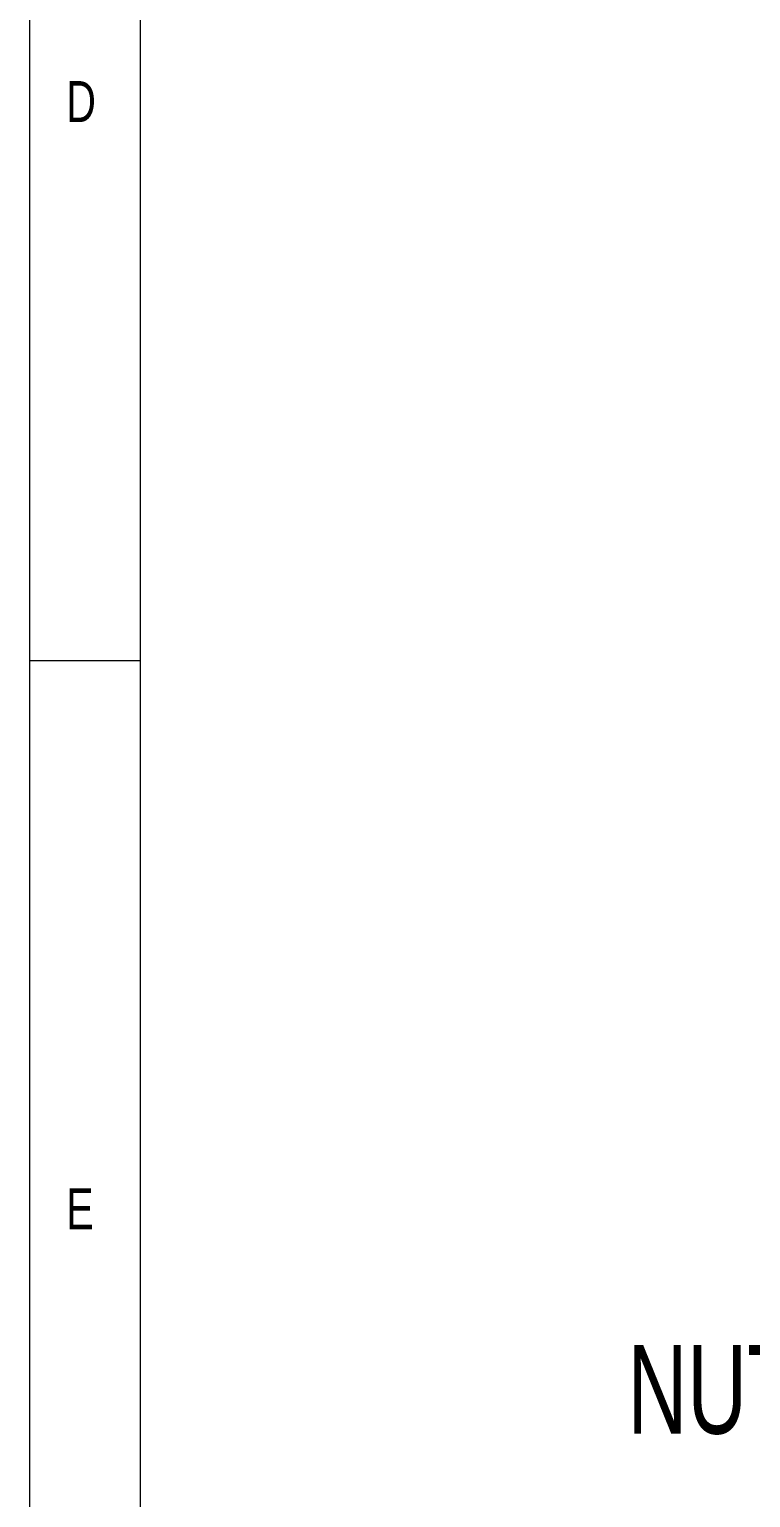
# Model space of a CAD drawing. Header units: inches. Extents: x 0.2 to 16.3, y 0.2 to 11.5.
# Drawn here: x 0.197 to 1.48, y 2.39 to 5 of the extents above; entities that cross this region are included whole.
import ezdxf

# ---------------------------------------------------------------- set-up
doc = ezdxf.new("R2010")
doc.units = ezdxf.units.IN
doc.header["$MEASUREMENT"] = 0
doc.linetypes.add('CENTERX2', pattern=[0.8, 0.5, -0.1, 0.1, -0.1])
doc.layers.add('CENTER_LINE', color=7, linetype='CENTERX2')
doc.styles.add('SLDTEXTSTYLE0', font='TXT', dxfattribs={"width": 0.7})
doc.styles.add('SLDTEXTSTYLE2', font='TXT', dxfattribs={"width": 0.75})

# ---------------------------------------------------------------- blocks, each defined once
blk = doc.blocks.new('SW_NOTE_0_10')
at = {"layer": 'CENTER_LINE', "color": 0, "insert": (-0.6873, 0.0896), "char_height": 0.15748, "attachment_point": 1, "style": 'SLDTEXTSTYLE0'}
blk.add_mtext('NUT #4', dxfattribs=at)

msp = doc.modelspace()

# ---------------------------------------------------------------- linework, layer by layer
at = {"color": 7, "linetype": 'Continuous', "lineweight": 18}
for p, q in [((0.1969, 11.4961), (0.1969, 0.1969)), ((0.3937, 11.2992), (0.3937, 0.3937)), ((0.1969, 3.878), (0.3937, 3.878))]:
    msp.add_line(p, q, dxfattribs=at)

# ---------------------------------------------------------------- block references
at = {"layer": 'CENTER_LINE'}
msp.add_blockref('SW_NOTE_0_10', (1.9478, 2.5714), dxfattribs=at)

# ---------------------------------------------------------------- texts
at = {"color": 7, "linetype": 'Continuous', "lineweight": 0, "char_height": 0.0729, "attachment_point": 1, "style": 'SLDTEXTSTYLE2'}
for s, insert in [('D', (0.2625, 4.9082)), ('E', (0.2625, 2.9397))]:
    msp.add_mtext(s, dxfattribs=dict(at, insert=insert))

doc.saveas('drawing.dxf')
